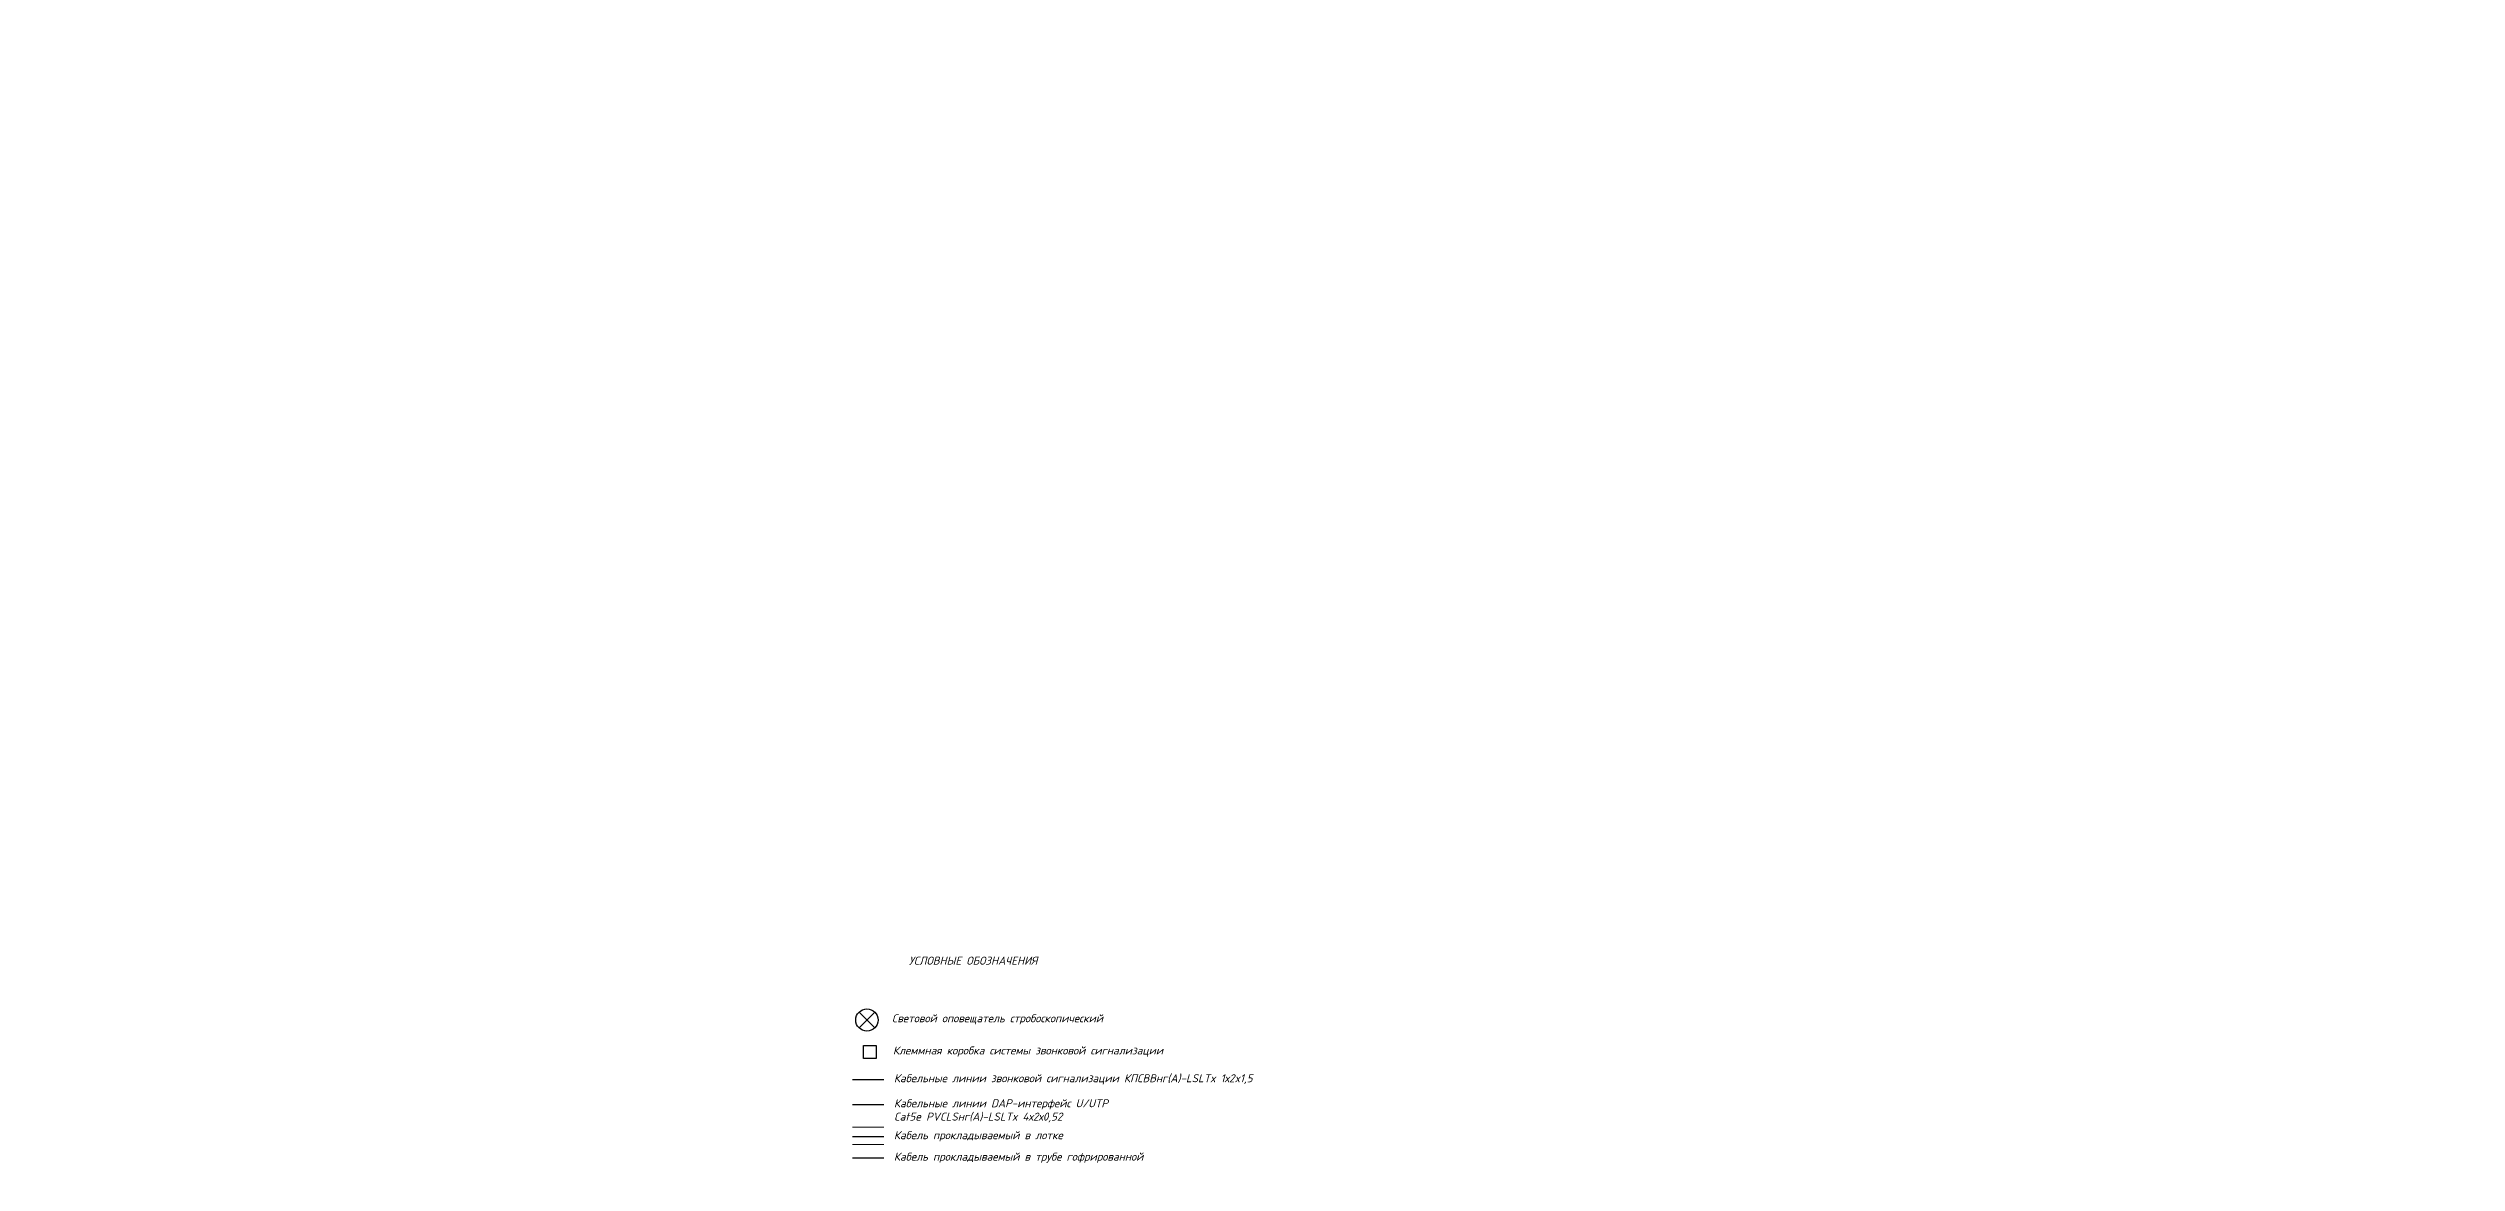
# Model space of a CAD drawing. Extents: x 69141456 to 70100388, y -33501327 to -33101377.
# Drawn here: x 69864516 to 69939783, y -33309596 to -33274769 of the extents above; entities that cross this region are included whole.
import ezdxf
from ezdxf import colors
from ezdxf.entities.mleader import LeaderData, LeaderLine
from ezdxf.math import Vec2, Vec3

# ---------------------------------------------------------------- set-up
doc = ezdxf.new("R2010")
doc.units = 0
doc.header["$LTSCALE"] = 100
doc.set_wipeout_variables(frame=1)
for name, color, linetype, lineweight in [('СКС', 1, 'Continuous', 30), ('СС_ЗВ_Кабель', 1, 'Continuous', 30), ('СС_ЗВ_Оборудование', 1, 'Continuous', 30), ('СС_СКК_Лоток', 170, 'Continuous', 25)]:
    doc.layers.add(name, color=color, linetype=linetype, lineweight=lineweight)
doc.layers.add('СС. Текст', color=7, linetype='Continuous')
doc.styles.add('ISOCPEUR', font='isocpeui.ttf', dxfattribs={"height": 250})
doc.linetypes.add('Kabl_in_Tube', pattern='A,10,[133,ltypeshp.shx,S=1,R=0,X=0,Y=0],10', length=20)

# ---------------------------------------------------------------- blocks, each defined once
blk = doc.blocks.new('Свет')
at = {"color": 1}
blk.add_wipeout([(-350, 0), (-324, 133), (-247, 247), (-101, 335), (56, 345), (198, 289), (304, 173), (350, 0), (322, -138), (247, -247), (166, -308), (43, -347), (-83, -340), (-176, -303), (-278, -213), (-331, -115)], dxfattribs=at)
at = {"layer": 'СКС', "color": 1, "ltscale": 30}
for points in [[(-247, 247), (247, -247)], [(-247, -247), (247, 247)]]:
    blk.add_lwpolyline(points, dxfattribs=at)
at = {"layer": 'СКС', "color": 1, "linetype": 'Continuous', "lineweight": 30}
blk.add_circle((0, 0), 350, dxfattribs=at)
blk = doc.blocks.new('Клеммная коробка')
for p, q in [((0, 400), (400, 400)), ((0, 0), (0, 400)), ((400, 0), (0, 0)), ((400, 400), (400, 0))]:
    blk.add_line(p, q)

msp = doc.modelspace()

# ---------------------------------------------------------------- linework, layer by layer
at = {"layer": 'СС_ЗВ_Кабель', "color": 1}
msp.add_line((69889650.1, -33306988.3), (69890627.6, -33306988.3), dxfattribs=at)
at = {"layer": 'СС_ЗВ_Кабель', "color": 6}
msp.add_line((69889652.5, -33307770.5), (69890630, -33307770.5), dxfattribs=at)
at = {"layer": 'СС_ЗВ_Кабель'}
msp.add_line((69889650.1, -33308768.5), (69890627.6, -33308768.5), dxfattribs=at)
at = {"layer": 'СС_ЗВ_Кабель', "color": 1, "linetype": 'Kabl_in_Tube', "ltscale": 0.9}
msp.add_line((69889650.1, -33309437.8), (69890627.6, -33309437.8), dxfattribs=at)
at = {"layer": 'СС_СКК_Лоток', "color": 18, "lineweight": 20, "true_color": 0x000000}
for p, q in [((69890627.6, -33308482), (69889650.1, -33308482)), ((69890627.6, -33309022.9), (69889650.1, -33309022.9))]:
    msp.add_line(p, q, dxfattribs=at)

# ---------------------------------------------------------------- block references
at = {"layer": 'СС_ЗВ_Кабель', "color": 18, "true_color": 0x000000}
msp.add_blockref('Клеммная коробка', (69889989.8, -33306331.4, 0), dxfattribs=at)
at = {"layer": 'СС_ЗВ_Оборудование'}
msp.add_blockref('Свет', (69890100.7, -33305133.3, 0), dxfattribs=at)

# ---------------------------------------------------------------- texts
at = {"layer": 'СС. Текст', "insert": (69890569.6, -33303154, 0), "char_height": 250, "width": 5705.292, "attachment_point": 1, "style": 'ISOCPEUR'}
msp.add_mtext('\\pxi-2,l2,sm1.5,qc,t3;УСЛОВНЫЕ ОБОЗНАЧЕНИЯ', dxfattribs=at)
at = {"layer": 'СС. Текст', "char_height": 250, "attachment_point": 1, "style": 'ISOCPEUR'}
for s, insert in [('\\pxi-2,l2,sm1.5,t3; Световой оповещатель стробоскопический', (69890724.2, -33304955, 0)), ('\\pxi-2,l2,sm1.5,t3; Клеммная коробка системы звонковой сигнализации ', (69890751.9, -33305960.5, 0))]:
    msp.add_mtext(s, dxfattribs=dict(at, insert=insert))
for s, width, insert in [('Кабельные линии звонковой сигнализации КПСВВнг(А)-LSLTx 1х2x1,5', 12283.274, (69890943, -33306828.2, 0)), ('Кабельные линии DAP-интерфейс U/UTP Cat5e PVCLSнг(А)-LSLTx 4х2х0,52', 7622.186, (69890945.4, -33307610.3, 0)), ('Кабель прокладываемый в лотке', 11279.86, (69890943, -33308608.3, 0)), ('Кабель прокладываемый в трубе гофрированной', 11279.86, (69890943, -33309277.6, 0))]:
    msp.add_mtext_dynamic_manual_height_columns(s, width=width, gutter_width=1, heights=[0], dxfattribs=dict(at, insert=insert))

# ---------------------------------------------------------------- leaders
at = {"layer": 'СС. Текст', "lineweight": 0}
ml = msp.add_multileader_mtext('Standard', dxfattribs=at)
ml.set_content('{\\C256;КПСВВнг(А)-LSLTx 1х2x1,5}\\PЗС3.1', color=7, style='ISOCPEUR')
ml.set_leader_properties(color=256)
ml.build(insert=Vec2(0, 0))
ml.multileader.update_dxf_attribs({"text_left_attachment_type": 6, "text_right_attachment_type": 6, "dogleg_length": 0.1, "arrow_head_size": 0, "scale": 100})
ctx = ml.context
ctx.base_point, ctx.scale, ctx.char_height, ctx.arrow_head_size, ctx.landing_gap_size, ctx.plane_origin = Vec3(69820304.5, -33275095.1), 100, 250, 0, 0, Vec3(69819650.5, -33275727.1)
ctx.left_attachment, ctx.right_attachment, ctx.text_align_type = 6, 6, 1
notes = []
notes.append((ctx, [(1, (1, 1, 0), (69823307.3, -33275095.1), (-1, 0), 10, [(0, [(69823044.4, -33278528.6)], 0, [])])]))
ctx.mtext.insert, ctx.mtext.width, ctx.mtext.defined_height, ctx.mtext.alignment, ctx.mtext.flow_direction = Vec3(69821800.9, -33274795.1), 2756.185, 416.7, 2, 5
ml = msp.add_multileader_mtext('Standard', dxfattribs=at)
ml.set_content('{\\C256;КПСВВнг(А)-LSLTx 1х2x1,5}\\PЗС3.2-ЗС3.3', color=7, style='ISOCPEUR')
ml.set_leader_properties(color=256)
ml.build(insert=Vec2(0, 0))
ml.multileader.update_dxf_attribs({"text_left_attachment_type": 6, "text_right_attachment_type": 6, "dogleg_length": 0.1, "arrow_head_size": 0, "scale": 100})
ctx = ml.context
ctx.base_point, ctx.scale, ctx.char_height, ctx.arrow_head_size, ctx.landing_gap_size, ctx.plane_origin = Vec3(69821839.7, -33297229.3), 100, 250, 0, 0, Vec3(69824266.9, -33300975.8)
ctx.left_attachment, ctx.right_attachment, ctx.text_align_type = 6, 6, 1
notes.append((ctx, [(1, (1, 1, 0), (69824842.5, -33297229.3), (-1, 0), 10, [(0, [(69827328.3, -33299851.7)], 0, [])])]))
ctx.mtext.insert, ctx.mtext.width, ctx.mtext.defined_height, ctx.mtext.alignment, ctx.mtext.flow_direction = Vec3(69823336.1, -33296929.3), 2756.185, 416.7, 2, 5
ml = msp.add_multileader_mtext('Standard', dxfattribs=at)
ml.set_content('{\\C256;КПСВВнг(А)-LSLTx 1х2x1,5}\\PЗС4.1-ЗС4.3', color=7, style='ISOCPEUR')
ml.set_leader_properties(color=256)
ml.build(insert=Vec2(0, 0))
ml.multileader.update_dxf_attribs({"text_left_attachment_type": 6, "text_right_attachment_type": 6, "dogleg_length": 0.1, "arrow_head_size": 0, "scale": 100})
ctx = ml.context
ctx.base_point, ctx.scale, ctx.char_height, ctx.arrow_head_size, ctx.landing_gap_size, ctx.plane_origin = Vec3(69961082.2, -33300237.4), 100, 250, 0, 0, Vec3(69961085.1, -33300655.9)
ctx.left_attachment, ctx.right_attachment, ctx.text_align_type = 6, 6, 1
notes.append((ctx, [(1, (1, 1, 0), (69964085, -33300237.4), (-1, 0), 10, [(0, [(69964258.8, -33301114)], 0, [])])]))
ctx.mtext.insert, ctx.mtext.width, ctx.mtext.defined_height, ctx.mtext.alignment, ctx.mtext.flow_direction = Vec3(69962578.6, -33299937.4), 2756.185, 416.7, 2, 5
for ctx, leaders in notes:
    for number, flags, end, landing, length, lines in leaders:
        leader = LeaderData()
        leader.index, (leader.has_last_leader_line, leader.has_dogleg_vector, leader.attachment_direction) = number, flags
        leader.last_leader_point, leader.dogleg_vector, leader.dogleg_length = Vec3(end), Vec3(landing), length
        for number, points, colour, breaks in lines:
            line = LeaderLine()
            line.index, line.vertices, line.color, line.breaks = number, Vec3.list(points), colors.encode_raw_color(colour), breaks
            leader.lines.append(line)
        ctx.leaders.append(leader)

doc.saveas('drawing.dxf')
